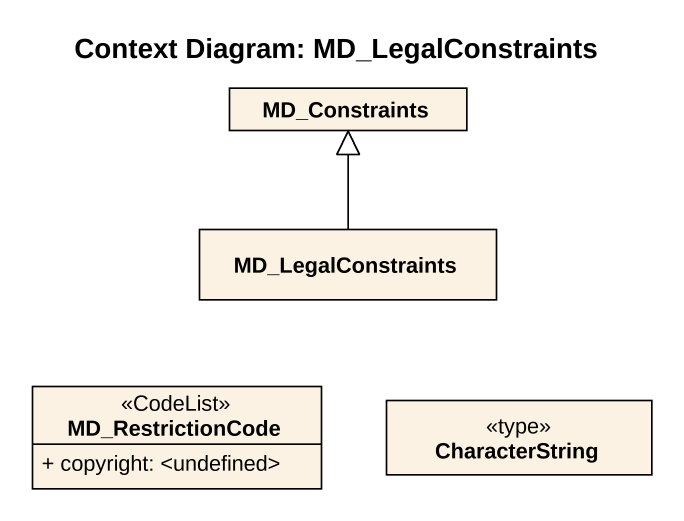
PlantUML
@startuml
title Context Diagram: MD_LegalConstraints
hide circle
hide empty members
skinparam classAttributeIconSize 0
class MD_Constraints
class MD_LegalConstraints
class MD_RestrictionCode <<CodeList>> {
  + copyright: <undefined>
}
class CharacterString <<type>>
MD_LegalConstraints -up-|> MD_Constraints
@enduml
